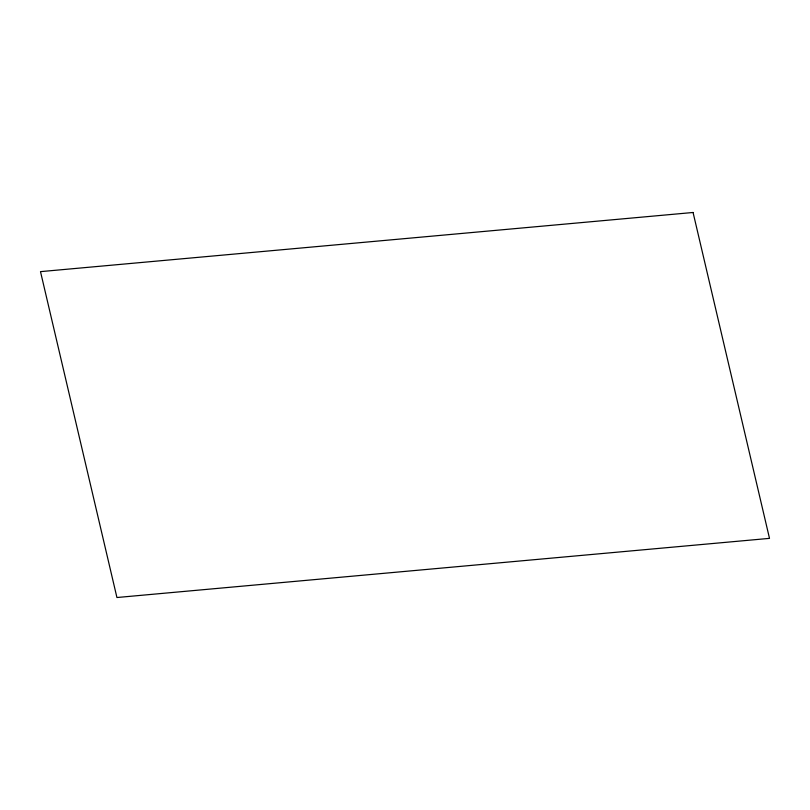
<?xml version="1.0" encoding="UTF-8"?>
<svg xmlns="http://www.w3.org/2000/svg" width="810" height="810" viewBox="0 0 810 810"><rect width="100%" height="100%" fill="white"/><g stroke="black" fill="none" stroke-linecap="round" stroke-linejoin="round"><path stroke-width="1.21" d="M693.066 212.483L40.5 271.633L116.934 597.517L769.5 538.366L693.066 212.483"/></g></svg>
